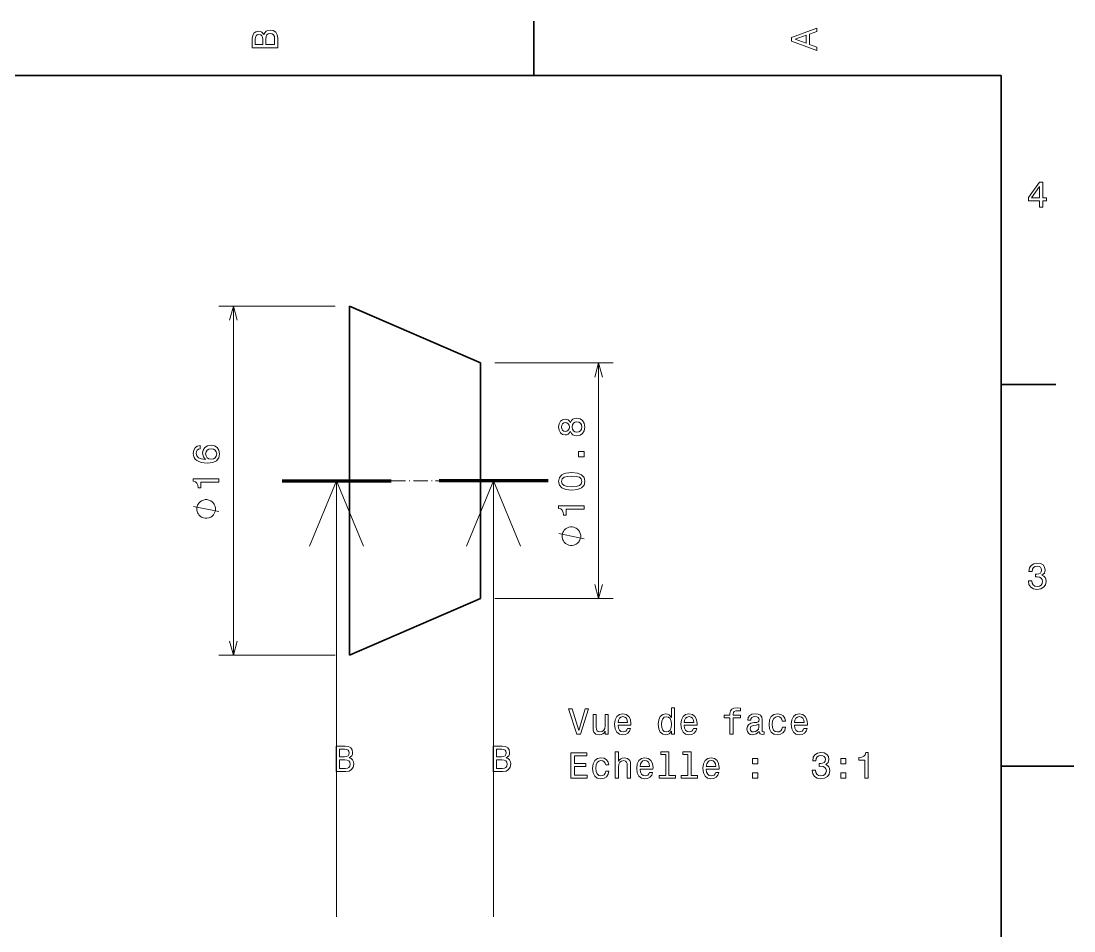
# Model space of a CAD drawing. Extents: x 0 to 297, y 0 to 210.
# Drawn here: x 152.1 to 297, y 82.4 to 207.5 of the extents above; entities that cross this region are included whole.
import ezdxf

# ---------------------------------------------------------------- set-up
doc = ezdxf.new("R2010")
doc.units = 0
doc.linetypes.add('DASHDOT', pattern=[18.5, 12, -3, 0.5, -3])

msp = doc.modelspace()

# ---------------------------------------------------------------- linework, layer by layer
at = {"color": 7, "lineweight": 35, "ltscale": 0.1875}
for p, q in [((222.699997, 200), (222.699997, 207.5)), ((287, 157.5), (294.5, 157.5))]:
    msp.add_line(p, q, dxfattribs=at)
at = {"color": 7, "lineweight": 35}
for p, q in [((287, 200), (10, 200)), ((287, 10), (287, 200)), ((197.331284, 155.783768), (197.331284, 120.277557)), ((215.331284, 152.04425), (215.331284, 128.07756))]:
    msp.add_line(p, q, dxfattribs=at)
at = {"color": 7, "lineweight": 13, "ltscale": 0.399824}
for p, q in [((195.331284, 168.277557), (179.338318, 168.277557)), ((195.331284, 120.277557), (179.338318, 120.277557))]:
    msp.add_line(p, q, dxfattribs=at)
at = {"color": 7, "lineweight": 13}
for p, q in [((181.338318, 120.277557), (181.338318, 168.277557)), ((231.59874, 128.07756), (231.59874, 160.477554)), ((195.531281, 144.277557), (195.531281, 84.277565)), ((217.131287, 144.277557), (217.131287, 84.277565))]:
    msp.add_line(p, q, dxfattribs=at)
at = {"color": 7, "lineweight": 35, "ltscale": 0.312345}
msp.add_line((197.331284, 168.277557), (197.331284, 155.783768), dxfattribs=at)
at = {"color": 7, "lineweight": 35, "ltscale": 0.490434}
for p, q in [((215.331284, 160.477554), (197.331284, 168.277557)), ((215.331284, 128.07756), (197.331284, 120.277557))]:
    msp.add_line(p, q, dxfattribs=at)
at = {"color": 7, "lineweight": 35, "ltscale": 0.210833}
msp.add_line((215.331284, 160.477554), (215.331284, 152.04425), dxfattribs=at)
at = {"color": 7, "lineweight": 13, "ltscale": 0.406686}
for p, q in [((217.331284, 160.477554), (233.59874, 160.477554)), ((217.331284, 128.07756), (233.59874, 128.07756))]:
    msp.add_line(p, q, dxfattribs=at)
at = {"color": 7, "lineweight": 100, "ltscale": 0.375}
for p, q in [((188.031281, 144.277557), (203.031281, 144.277557)), ((224.631287, 144.277557), (209.631287, 144.277557))]:
    msp.add_line(p, q, dxfattribs=at)
at = {"color": 7, "linetype": 'DASHDOT', "lineweight": 13, "ltscale": 0.165}
msp.add_line((203.031281, 144.277557), (209.631287, 144.277557), dxfattribs=at)
at = {"color": 7, "lineweight": 35, "ltscale": 0.25}
msp.add_line((287, 105), (297, 105), dxfattribs=at)
at = {"color": 7, "lineweight": 13}
for points in [[(185.542007, 205.630417), (185.249496, 205.983429), (185.052811, 206.074219), (184.81073, 206.104477), (184.432495, 206.03891), (184.160156, 205.842224), (183.993729, 205.524506), (183.933212, 205.080704), (183.933212, 203.835022), (187.433212, 203.835022), (187.433212, 205.151306), (187.36261, 205.620331), (187.155838, 205.968307), (186.828018, 206.185165), (186.384216, 206.260818), (186.08667, 206.215424), (185.839554, 206.094391), (185.65799, 205.897705)], [(187.014618, 205.095825), (187.014618, 204.298996), (185.809296, 204.298996), (185.809296, 205.050446), (185.844589, 205.368164), (185.9505, 205.595108), (186.132065, 205.731277), (186.394302, 205.776657), (186.671692, 205.731277), (186.863327, 205.605194), (186.979324, 205.393372)], [(261.633209, 203.466858), (261.633209, 203.930847), (260.604401, 204.298996), (260.604401, 205.695969), (261.633209, 206.064133), (261.633209, 206.538193), (258.128174, 205.257217), (258.128174, 204.742798)], [(185.385666, 204.984879), (185.385666, 204.298996), (184.351807, 204.298996), (184.351807, 205.025223), (184.382065, 205.297562), (184.472839, 205.489197), (184.629181, 205.605194), (184.86116, 205.645538), (185.093155, 205.600143), (185.254532, 205.479111), (185.355408, 205.272339)], [(260.17572, 204.460388), (258.632477, 205), (260.17572, 205.539627)], [(292.277374, 181.916794), (292.731262, 181.916794), (292.731262, 182.784225), (293.23056, 182.784225), (293.23056, 183.187683), (292.731262, 183.187683), (292.731262, 185.341141), (292.272339, 185.341141), (290.739197, 183.228027), (290.739197, 182.784225), (292.277374, 182.784225)], [(291.162842, 183.187683), (292.277374, 184.756134), (292.277374, 183.187683)], [(227.712585, 151.039566), (227.85379, 150.782364), (228.050476, 150.60585), (228.297592, 150.494904), (228.595139, 150.459595), (229.043991, 150.540283), (229.391968, 150.772278), (229.613876, 151.150513), (229.699615, 151.664932), (229.613876, 152.174286), (229.391968, 152.552536), (229.043991, 152.784515), (228.595139, 152.870255), (228.297592, 152.82991), (228.050476, 152.723999), (227.85379, 152.54245), (227.712585, 152.290283), (227.591537, 152.49202), (227.42511, 152.633224), (227.223389, 152.718964), (226.976273, 152.749222), (226.618195, 152.668533), (226.330734, 152.456711), (226.144135, 152.11377), (226.073532, 151.664932), (226.144135, 151.211029), (226.330734, 150.868103), (226.618195, 150.65123), (226.976273, 150.575592), (227.223389, 150.6008), (227.42511, 150.686539)], [(227.016617, 151.054688), (226.794708, 151.095047), (226.623245, 151.21608), (226.517334, 151.407715), (226.47699, 151.664932), (226.517334, 151.917084), (226.623245, 152.108734), (226.794708, 152.229767), (227.016617, 152.275162), (227.243561, 152.229767), (227.420074, 152.108734), (227.536072, 151.917084), (227.571365, 151.664932), (227.531021, 151.407715), (227.420074, 151.21608), (227.243561, 151.095047)], [(228.585052, 150.943741), (228.317764, 150.989136), (228.116043, 151.135391), (227.984909, 151.362335), (227.939529, 151.664932), (227.984909, 151.962479), (228.116043, 152.189423), (228.317764, 152.335678), (228.585052, 152.386108), (228.872513, 152.335678), (229.089386, 152.189423), (229.230591, 151.962479), (229.275986, 151.664932), (229.230591, 151.362335), (229.089386, 151.135391), (228.872513, 150.989136)], [(176.781403, 149.139282), (176.372894, 149.043457), (176.070297, 148.821548), (175.878662, 148.478607), (175.813095, 148.034805), (175.848404, 147.737259), (175.944214, 147.480057), (176.100555, 147.253113), (176.322464, 147.061462), (176.599838, 146.910172), (176.937729, 146.799225), (177.336151, 146.728607), (177.785004, 146.708435), (178.501129, 146.789139), (179.020584, 147.036255), (179.333267, 147.434662), (179.439178, 147.97934), (179.348404, 148.468521), (179.111374, 148.841721), (178.738174, 149.083801), (178.264099, 149.16954), (177.785004, 149.083801), (177.41684, 148.851807), (177.18486, 148.493744), (177.104156, 148.049942), (177.205032, 147.570831), (177.492493, 147.212769), (176.937729, 147.288406), (176.539322, 147.449799), (176.302292, 147.696915), (176.221603, 148.039856), (176.261948, 148.292007), (176.367844, 148.483658), (176.544357, 148.609741), (176.781403, 148.675293)], [(178.26915, 148.680344), (178.586868, 148.624863), (178.828949, 148.483658), (178.990326, 148.256714), (179.040756, 147.974289), (178.990326, 147.676743), (178.833984, 147.449799), (178.591919, 147.303543), (178.274185, 147.258148), (177.961517, 147.308578), (177.724472, 147.449799), (177.573181, 147.681778), (177.5177, 147.994461), (177.573181, 148.2668), (177.719437, 148.483658), (177.956467, 148.624863)], [(229.59874, 147.580917), (229.59874, 148.276886), (228.847305, 148.276886), (228.847305, 147.580917)], [(227.889099, 142.977463), (228.680878, 143.053116), (229.245712, 143.290146), (229.588654, 143.668381), (229.699615, 144.192886), (229.588654, 144.712326), (229.245712, 145.090576), (228.680878, 145.322556), (227.889099, 145.403259), (227.102341, 145.322556), (226.789673, 145.226746), (226.532471, 145.090576), (226.189514, 144.712326), (226.073532, 144.192886), (226.189514, 143.668381), (226.537506, 143.290146), (227.102341, 143.053116)], [(227.889099, 143.461609), (227.278854, 143.501953), (226.840103, 143.628036), (226.582901, 143.85498), (226.492111, 144.192886), (226.582901, 144.525726), (226.840103, 144.752686), (227.278854, 144.878754), (227.889099, 144.919098), (228.504364, 144.878754), (228.94313, 144.752686), (229.200333, 144.525726), (229.286057, 144.192886), (229.200333, 143.85498), (228.94313, 143.628036), (228.504364, 143.501953)], [(179.338318, 144.102097), (179.338318, 144.561035), (175.813095, 144.561035), (175.813095, 144.218094), (176.120728, 144.127319), (176.327499, 143.945755), (176.448547, 143.668381), (176.488892, 143.285095), (176.846954, 143.285095), (176.846954, 144.102097)], [(177.588318, 141.674866), (177.471649, 141.674866), (177.238312, 141.616531), (177.063309, 141.558197), (176.94664, 141.499863), (176.771652, 141.383194), (176.596649, 141.208206), (176.47998, 141.033203), (176.421646, 140.916534), (176.363312, 140.741531), (176.304977, 140.508194), (176.304977, 140.391541), (176.304977, 140.274872), (176.363312, 140.041534), (176.421646, 139.866531), (176.47998, 139.749863), (176.596649, 139.574875), (176.771652, 139.399872), (176.94664, 139.283203), (177.063309, 139.224869), (177.238312, 139.166534), (177.471649, 139.1082), (177.588318, 139.1082), (177.704971, 139.1082), (177.938309, 139.166534), (178.113312, 139.224869), (178.22998, 139.283203), (178.404984, 139.399872), (178.579987, 139.574875), (178.69664, 139.749863), (178.754974, 139.866531), (178.813309, 140.041534), (178.871643, 140.274872), (178.871643, 140.391541), (178.871643, 140.508194), (178.813309, 140.741531), (178.754974, 140.916534), (178.69664, 141.033203), (178.579987, 141.208206), (178.404984, 141.383194), (178.22998, 141.499863), (178.113312, 141.558197), (177.938309, 141.616531), (177.704971, 141.674866)], [(229.59874, 140.366074), (229.59874, 140.825012), (226.073532, 140.825012), (226.073532, 140.482071), (226.381165, 140.391296), (226.587936, 140.209732), (226.708969, 139.932358), (226.749313, 139.549072), (227.107391, 139.549072), (227.107391, 140.366074)], [(227.84874, 137.938843), (227.732086, 137.938843), (227.498749, 137.880508), (227.323746, 137.822174), (227.207077, 137.76384), (227.032074, 137.647186), (226.857071, 137.472183), (226.740417, 137.29718), (226.682083, 137.180511), (226.623749, 137.005508), (226.565414, 136.772171), (226.565414, 136.655518), (226.565414, 136.538849), (226.623749, 136.305511), (226.682083, 136.130508), (226.740417, 136.01384), (226.857071, 135.838852), (227.032074, 135.663849), (227.207077, 135.54718), (227.323746, 135.488846), (227.498749, 135.430511), (227.732086, 135.372177), (227.84874, 135.372177), (227.965408, 135.372177), (228.198746, 135.430511), (228.373749, 135.488846), (228.490417, 135.54718), (228.665405, 135.663849), (228.840408, 135.838852), (228.957077, 136.01384), (229.015411, 136.130508), (229.073746, 136.305511), (229.13208, 136.538849), (229.13208, 136.655518), (229.13208, 136.772171), (229.073746, 137.005508), (229.015411, 137.180511), (228.957077, 137.29718), (228.840408, 137.472183), (228.665405, 137.647186), (228.490417, 137.76384), (228.373749, 137.822174), (228.198746, 137.880508), (227.965408, 137.938843)], [(290.729126, 130.51622), (290.729126, 130.480911), (290.809814, 129.996765), (291.046844, 129.633652), (291.420044, 129.401657), (291.914276, 129.315933), (292.438782, 129.401657), (292.832153, 129.623566), (293.08429, 129.976593), (293.175079, 130.430481), (293.134735, 130.728027), (293.023773, 130.970108), (292.842224, 131.156708), (292.600159, 131.292877), (292.927948, 131.565216), (293.043945, 131.998932), (292.968292, 132.392303), (292.751434, 132.68985), (292.398407, 132.87645), (291.914276, 132.942017), (291.460388, 132.861313), (291.112396, 132.63942), (290.885468, 132.286392), (290.809814, 131.817368), (290.809814, 131.782074), (291.258636, 131.782074), (291.299011, 132.104828), (291.430115, 132.336823), (291.641937, 132.478027), (291.939484, 132.528473), (292.201721, 132.488113), (292.393372, 132.382217), (292.509369, 132.210739), (292.554749, 131.97876), (292.509369, 131.731628), (292.388336, 131.565216), (292.176514, 131.46434), (291.889069, 131.434082), (291.692383, 131.439133), (291.692383, 131.04071), (291.939484, 131.050797), (292.257202, 131.005417), (292.494232, 130.884369), (292.635468, 130.687683), (292.685883, 130.430481), (292.630402, 130.13797), (292.484161, 129.921112), (292.252167, 129.784943), (291.944519, 129.739563), (291.626801, 129.789993), (291.394806, 129.941284), (291.248566, 130.183365), (291.193085, 130.51622)], [(241.613708, 109.839508), (241.613708, 109.420921), (242.05751, 109.420921), (242.05751, 113.041962), (241.618744, 113.041962), (241.618744, 111.715591), (241.280853, 112.098877), (241.074081, 112.189651), (240.837051, 112.224953), (240.408371, 112.124092), (240.075516, 111.841667), (239.858658, 111.387779), (239.78302, 110.77755), (239.858658, 110.16732), (240.075516, 109.708382), (240.408371, 109.420921), (240.837051, 109.325104), (241.074081, 109.360405), (241.285889, 109.45118)], [(249.672791, 111.660118), (249.672791, 109.420921), (250.116592, 109.420921), (250.116592, 111.660118), (251.125229, 111.660118), (251.125229, 112.038353), (250.116592, 112.038353), (250.116592, 112.204781), (250.151886, 112.406509), (250.267883, 112.542679), (250.464569, 112.623367), (250.746994, 112.653633), (251.125229, 112.633461), (251.125229, 113.016739), (250.646118, 113.041962), (250.212402, 112.996567), (249.909821, 112.860405), (249.728256, 112.623367), (249.672791, 112.285477), (249.672791, 112.038353), (248.860825, 112.038353), (248.860825, 111.660118)], [(229.726822, 112.925964), (228.849289, 109.945419), (227.946564, 112.925964), (227.467453, 112.925964), (228.597137, 109.420921), (229.101456, 109.420921), (230.205917, 112.925964)], [(232.92926, 112.129135), (232.485458, 112.129135), (232.485458, 110.565735), (232.435028, 110.202621), (232.288773, 109.940376), (232.061829, 109.778992), (231.764282, 109.728561), (231.527252, 109.768906), (231.375946, 109.889938), (231.290222, 110.09671), (231.27005, 110.389221), (231.27005, 112.129135), (230.826233, 112.129135), (230.826233, 110.348877), (230.84137, 109.990807), (230.937195, 109.693253), (231.229706, 109.420921), (231.698715, 109.325104), (231.950882, 109.360405), (232.16774, 109.45118), (232.35434, 109.607521), (232.50563, 109.834465), (232.50563, 109.420921), (232.92926, 109.420921)], [(234.265717, 110.646423), (236.040939, 110.646423), (236.045975, 110.853195), (235.965286, 111.433167), (235.743393, 111.86689), (235.390366, 112.129135), (234.921341, 112.224953), (234.462402, 112.124092), (234.109375, 111.841667), (233.882431, 111.382736), (233.801743, 110.77755), (233.877396, 110.157234), (234.10434, 109.703339), (234.452316, 109.420921), (234.906219, 109.325104), (235.299591, 109.390663), (235.622345, 109.562134), (235.859375, 109.834465), (235.995544, 110.197578), (235.556793, 110.197578), (235.466003, 109.99585), (235.334885, 109.844551), (234.961685, 109.723518), (234.674225, 109.778992), (234.457367, 109.955505), (234.316147, 110.242966), (234.265717, 110.631294)], [(234.265717, 111.019623), (234.321198, 111.367607), (234.457367, 111.624809), (234.664139, 111.781151), (234.936478, 111.836624), (235.203766, 111.781151), (235.410538, 111.624809), (235.536621, 111.367607), (235.582001, 111.019623)], [(240.912689, 111.826538), (241.2052, 111.755936), (241.427109, 111.55925), (241.558228, 111.231438), (241.608658, 110.77755), (241.558228, 110.318619), (241.427109, 109.990807), (241.2052, 109.789078), (240.912689, 109.723518), (240.635315, 109.789078), (240.423508, 109.990807), (240.282288, 110.323662), (240.236908, 110.77755), (240.282288, 111.226395), (240.423508, 111.554207), (240.635315, 111.755936)], [(243.373795, 110.646423), (245.149002, 110.646423), (245.154053, 110.853195), (245.073364, 111.433167), (244.851456, 111.86689), (244.498428, 112.129135), (244.029419, 112.224953), (243.57048, 112.124092), (243.217453, 111.841667), (242.990509, 111.382736), (242.909821, 110.77755), (242.985458, 110.157234), (243.212402, 109.703339), (243.560394, 109.420921), (244.014282, 109.325104), (244.407654, 109.390663), (244.730423, 109.562134), (244.967453, 109.834465), (245.103622, 110.197578), (244.664856, 110.197578), (244.574081, 109.99585), (244.442963, 109.844551), (244.069763, 109.723518), (243.782288, 109.778992), (243.56543, 109.955505), (243.424225, 110.242966), (243.373795, 110.631294)], [(243.373795, 111.019623), (243.42926, 111.367607), (243.56543, 111.624809), (243.772202, 111.781151), (244.04454, 111.836624), (244.311829, 111.781151), (244.5186, 111.624809), (244.644684, 111.367607), (244.690079, 111.019623)], [(253.702316, 109.773949), (253.702316, 109.75882), (253.727539, 109.587349), (253.803192, 109.466309), (254.120911, 109.370491), (254.368027, 109.410835), (254.368027, 109.753777), (254.262115, 109.738647), (254.120911, 109.804207), (254.095688, 110.005936), (254.095688, 111.407951), (254.035172, 111.766022), (253.858658, 112.018181), (253.551025, 112.169479), (253.11731, 112.224953), (252.69368, 112.164436), (252.380997, 111.992966), (252.184311, 111.725677), (252.118744, 111.37265), (252.118744, 111.342392), (252.517166, 111.342392), (252.55246, 111.554207), (252.663422, 111.705505), (252.844971, 111.79628), (253.102173, 111.831581), (253.349304, 111.806366), (253.525803, 111.730721), (253.631714, 111.599594), (253.667023, 111.418037), (253.646851, 111.206223), (253.566162, 111.100319), (253.364426, 111.049881), (252.986176, 111.009537), (252.55246, 110.918762), (252.244827, 110.757378), (252.063278, 110.505219), (252.007797, 110.132019), (252.058228, 109.799164), (252.214569, 109.552048), (252.466736, 109.395706), (252.814713, 109.340233), (253.283737, 109.446136)], [(256.85434, 111.231438), (257.293091, 111.231438), (257.202332, 111.634895), (256.985474, 111.952621), (256.647552, 112.149307), (256.208801, 112.224953), (255.724655, 112.124092), (255.356506, 111.841667), (255.124512, 111.382736), (255.043823, 110.767464), (255.119476, 110.157234), (255.346405, 109.703339), (255.704483, 109.420921), (256.193665, 109.325104), (256.62738, 109.400749), (256.965302, 109.612564), (257.197266, 109.945419), (257.298157, 110.389221), (256.874512, 110.389221), (256.798859, 110.106804), (256.657654, 109.894981), (256.455933, 109.763863), (256.208801, 109.723518), (255.901169, 109.789078), (255.67926, 109.990807), (255.543091, 110.318619), (255.497711, 110.782593), (255.543091, 111.236481), (255.684311, 111.564293), (255.911255, 111.766022), (256.208801, 111.836624), (256.471039, 111.791237), (256.667725, 111.675247), (256.798859, 111.483604)], [(258.553894, 110.646423), (260.329132, 110.646423), (260.334167, 110.853195), (260.253479, 111.433167), (260.031555, 111.86689), (259.678528, 112.129135), (259.209534, 112.224953), (258.75058, 112.124092), (258.397552, 111.841667), (258.170624, 111.382736), (258.089935, 110.77755), (258.165588, 110.157234), (258.392517, 109.703339), (258.740509, 109.420921), (259.194397, 109.325104), (259.587769, 109.390663), (259.910522, 109.562134), (260.147552, 109.834465), (260.283722, 110.197578), (259.844971, 110.197578), (259.754181, 109.99585), (259.623077, 109.844551), (259.249878, 109.723518), (258.962402, 109.778992), (258.745544, 109.955505), (258.60434, 110.242966), (258.553894, 110.631294)], [(258.553894, 111.019623), (258.609375, 111.367607), (258.745544, 111.624809), (258.952332, 111.781151), (259.22467, 111.836624), (259.491943, 111.781151), (259.69873, 111.624809), (259.824799, 111.367607), (259.870178, 111.019623)], [(253.651886, 110.369049), (253.59137, 110.106804), (253.429993, 109.905067), (253.187912, 109.773949), (252.890366, 109.728561), (252.698715, 109.753777), (252.562546, 109.834465), (252.476822, 109.975677), (252.451599, 110.172363), (252.471771, 110.348877), (252.55246, 110.474953), (252.875229, 110.616165), (253.283737, 110.676682), (253.651886, 110.797722)], [(197.268677, 106.169167), (197.621689, 106.46167), (197.712479, 106.658356), (197.742737, 106.900436), (197.67717, 107.278671), (197.480484, 107.55101), (197.162766, 107.717438), (196.718964, 107.777954), (195.473282, 107.777954), (195.473282, 104.277954), (196.789566, 104.277954), (197.258575, 104.348557), (197.606567, 104.555328), (197.823425, 104.883141), (197.899078, 105.326942), (197.853683, 105.624496), (197.732651, 105.871613), (197.535965, 106.053169)], [(196.623138, 106.325508), (195.937256, 106.325508), (195.937256, 107.359367), (196.663483, 107.359367), (196.935822, 107.329109), (197.127457, 107.238327), (197.243454, 107.081985), (197.283798, 106.849998), (197.238403, 106.618011), (197.117371, 106.456627), (196.910599, 106.355766)], [(218.868683, 106.169167), (219.221695, 106.46167), (219.312485, 106.658356), (219.342743, 106.900436), (219.277176, 107.278671), (219.08049, 107.55101), (218.762772, 107.717438), (218.31897, 107.777954), (217.073288, 107.777954), (217.073288, 104.277954), (218.389572, 104.277954), (218.858582, 104.348557), (219.206573, 104.555328), (219.423431, 104.883141), (219.499084, 105.326942), (219.45369, 105.624496), (219.332657, 105.871613), (219.135971, 106.053169)], [(218.223145, 106.325508), (217.537262, 106.325508), (217.537262, 107.359367), (218.263489, 107.359367), (218.535828, 107.329109), (218.727463, 107.238327), (218.84346, 107.081985), (218.883804, 106.849998), (218.838409, 106.618011), (218.717377, 106.456627), (218.510605, 106.355766)], [(196.734085, 104.696541), (195.937256, 104.696541), (195.937256, 105.901871), (196.688705, 105.901871), (197.006424, 105.86657), (197.233368, 105.760666), (197.369537, 105.579109), (197.414917, 105.316856), (197.369537, 105.039482), (197.243454, 104.847839), (197.031631, 104.731842)], [(218.334091, 104.696541), (217.537262, 104.696541), (217.537262, 105.901871), (218.288712, 105.901871), (218.60643, 105.86657), (218.833374, 105.760666), (218.969543, 105.579109), (219.014923, 105.316856), (218.969543, 105.039482), (218.84346, 104.847839), (218.631638, 104.731842)], [(227.790222, 103.374092), (230.009232, 103.374092), (230.009232, 103.797722), (228.254196, 103.797722), (228.254196, 104.98288), (229.817596, 104.98288), (229.817596, 105.401466), (228.254196, 105.401466), (228.254196, 106.450462), (229.968887, 106.450462), (229.968887, 106.874092), (227.790222, 106.874092)], [(232.566147, 105.184608), (233.004913, 105.184608), (232.914139, 105.588066), (232.697281, 105.905792), (232.359375, 106.102478), (231.920624, 106.178123), (231.436478, 106.077263), (231.068314, 105.794838), (230.836334, 105.335907), (230.75563, 104.720634), (230.831284, 104.110405), (231.058228, 103.656509), (231.41629, 103.374092), (231.905487, 103.278275), (232.339203, 103.35392), (232.677109, 103.565735), (232.909088, 103.89859), (233.009964, 104.342392), (232.586334, 104.342392), (232.510681, 104.059975), (232.369461, 103.848152), (232.16774, 103.717033), (231.920624, 103.676689), (231.612991, 103.742249), (231.391083, 103.943977), (231.254913, 104.27179), (231.209518, 104.735764), (231.254913, 105.189651), (231.396118, 105.517464), (231.623077, 105.719193), (231.920624, 105.789795), (232.182861, 105.744408), (232.379547, 105.628418), (232.510681, 105.436775)], [(233.877396, 103.374092), (234.321198, 103.374092), (234.321198, 104.937492), (234.366592, 105.295563), (234.512833, 105.557808), (234.739792, 105.719193), (235.042374, 105.779709), (235.284454, 105.729279), (235.435745, 105.593109), (235.511398, 105.366165), (235.536621, 105.063576), (235.536621, 103.374092), (235.980423, 103.374092), (235.980423, 105.15435), (235.960251, 105.512421), (235.869461, 105.809975), (235.571915, 106.082306), (235.107941, 106.178123), (234.855774, 106.142822), (234.638916, 106.047005), (234.457367, 105.895706), (234.321198, 105.688934), (234.321198, 106.995132), (233.877396, 106.995132)], [(237.301743, 104.599594), (239.076965, 104.599594), (239.082001, 104.806366), (239.001312, 105.386337), (238.779404, 105.820061), (238.426392, 106.082306), (237.957367, 106.178123), (237.498428, 106.077263), (237.145401, 105.794838), (236.918457, 105.335907), (236.837769, 104.730721), (236.913422, 104.110405), (237.140366, 103.656509), (237.488342, 103.374092), (237.94223, 103.278275), (238.335602, 103.343834), (238.658371, 103.515305), (238.895401, 103.787636), (239.03157, 104.150749), (238.592804, 104.150749), (238.502029, 103.94902), (238.370911, 103.797722), (237.997711, 103.676689), (237.710251, 103.732162), (237.493393, 103.908676), (237.352173, 104.196136), (237.301743, 104.584465)], [(237.301743, 104.972794), (237.357224, 105.320778), (237.493393, 105.57798), (237.700165, 105.734322), (237.972488, 105.789795), (238.239792, 105.734322), (238.446564, 105.57798), (238.572632, 105.320778), (238.618027, 104.972794)], [(240.832001, 106.621933), (240.832001, 103.747292), (239.919174, 103.747292), (239.919174, 103.374092), (242.183594, 103.374092), (242.183594, 103.747292), (241.275803, 103.747292), (241.275803, 106.995132), (240.136032, 106.995132), (240.136032, 106.621933)], [(243.868027, 106.621933), (243.868027, 103.747292), (242.9552, 103.747292), (242.9552, 103.374092), (245.219604, 103.374092), (245.219604, 103.747292), (244.311829, 103.747292), (244.311829, 106.995132), (243.172058, 106.995132), (243.172058, 106.621933)], [(246.409821, 104.599594), (248.185028, 104.599594), (248.190079, 104.806366), (248.109375, 105.386337), (247.887482, 105.820061), (247.534454, 106.082306), (247.06543, 106.178123), (246.606506, 106.077263), (246.253479, 105.794838), (246.026535, 105.335907), (245.945831, 104.730721), (246.021484, 104.110405), (246.248428, 103.656509), (246.59642, 103.374092), (247.050308, 103.278275), (247.44368, 103.343834), (247.766449, 103.515305), (248.003479, 103.787636), (248.139648, 104.150749), (247.700882, 104.150749), (247.610107, 103.94902), (247.478973, 103.797722), (247.105774, 103.676689), (246.818314, 103.732162), (246.601456, 103.908676), (246.460251, 104.196136), (246.409821, 104.584465)], [(246.409821, 104.972794), (246.465286, 105.320778), (246.601456, 105.57798), (246.808228, 105.734322), (247.080566, 105.789795), (247.347855, 105.734322), (247.554626, 105.57798), (247.68071, 105.320778), (247.726105, 104.972794)], [(252.78949, 105.330864), (253.485458, 105.330864), (253.485458, 106.082306), (252.78949, 106.082306)], [(260.97467, 104.473518), (260.97467, 104.43821), (261.055359, 103.954063), (261.292389, 103.59095), (261.665588, 103.358963), (262.159821, 103.273224), (262.684296, 103.358963), (263.077667, 103.580864), (263.329834, 103.933891), (263.420624, 104.387779), (263.38028, 104.685333), (263.269318, 104.927406), (263.087769, 105.114006), (262.845703, 105.250175), (263.173492, 105.522507), (263.28949, 105.956223), (263.213837, 106.349594), (262.996979, 106.647148), (262.643951, 106.833748), (262.159821, 106.899307), (261.705933, 106.818619), (261.357941, 106.596718), (261.130981, 106.24369), (261.055359, 105.774666), (261.055359, 105.739365), (261.504181, 105.739365), (261.544525, 106.062134), (261.675659, 106.294121), (261.887482, 106.435333), (262.185028, 106.485764), (262.447266, 106.445419), (262.638916, 106.339508), (262.754913, 106.168037), (262.800293, 105.93605), (262.754913, 105.688934), (262.633881, 105.522507), (262.422058, 105.421646), (262.134583, 105.39138), (261.937897, 105.396423), (261.937897, 104.998009), (262.185028, 105.008095), (262.502747, 104.962708), (262.739777, 104.841675), (262.880981, 104.644989), (262.931427, 104.387779), (262.875946, 104.095276), (262.729706, 103.878418), (262.497711, 103.742249), (262.190063, 103.696861), (261.872345, 103.747292), (261.64035, 103.89859), (261.49411, 104.140663), (261.438629, 104.473518)], [(264.933594, 105.330864), (265.629547, 105.330864), (265.629547, 106.082306), (264.933594, 106.082306)], [(268.226807, 103.374092), (268.68573, 103.374092), (268.68573, 106.899307), (268.342804, 106.899307), (268.252014, 106.591675), (268.070465, 106.384903), (267.793091, 106.263863), (267.409821, 106.223518), (267.409821, 105.865448), (268.226807, 105.865448)], [(252.78949, 103.374092), (253.485458, 103.374092), (253.485458, 104.125534), (252.78949, 104.125534)], [(264.933594, 103.374092), (265.629547, 103.374092), (265.629547, 104.125534), (264.933594, 104.125534)]]:
    msp.add_lwpolyline(points, close=True, dxfattribs=at)
for points in [[(181.855942, 166.345703), (181.338318, 168.277557), (180.820679, 166.345703)], [(232.116379, 158.5457), (231.59874, 160.477554), (231.0811, 158.5457)], [(199.259201, 135.277557), (195.531281, 144.277557), (191.80336, 135.277557)], [(220.859207, 135.277557), (217.131287, 144.277557), (213.403366, 135.277557)], [(179.338318, 140.041534), (175.838318, 140.741531)], [(229.59874, 136.305511), (226.09874, 137.005508)], [(231.0811, 130.009415), (231.59874, 128.07756), (232.116379, 130.009415)], [(180.820679, 122.209412), (181.338318, 120.277557), (181.855942, 122.209412)]]:
    msp.add_lwpolyline(points, dxfattribs=at)

doc.saveas('drawing.dxf')
